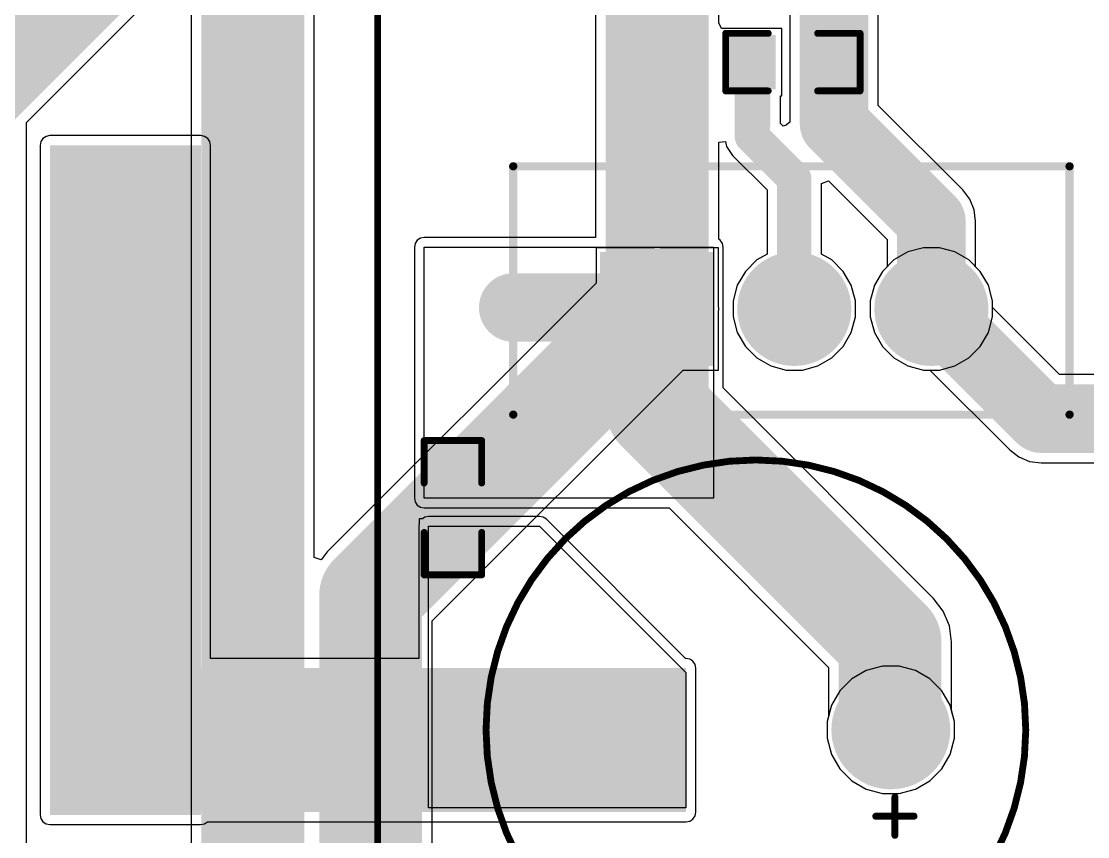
# Model space of a CAD drawing. Header units: millimetres. Extents: x -0.16 to 4.85, y -0.01 to 3.83.
# Drawn here: x 1.885 to 2.663, y 2.566 to 3.161 of the extents above; entities that cross this region are included whole.
import ezdxf

# ---------------------------------------------------------------- set-up
doc = ezdxf.new("R2010")
doc.units = ezdxf.units.MM
doc.header["$MEASUREMENT"] = 0
for name, color, linetype in [('BottomLayer', 5, 'Continuous'), ('BottomSolder', 6, 'Continuous'), ('MultiLayer', 9, 'Continuous'), ('PadHoleLayer', 156, 'Continuous'), ('TopLayer', 1, 'Continuous'), ('TopOverlay', 2, 'Continuous'), ('TopPaste', 8, 'Continuous'), ('TopSolder', 216, 'Continuous')]:
    doc.layers.add(name, color=color, linetype=linetype)

# ---------------------------------------------------------------- blocks, each defined once
blk = doc.blocks.new('TO_220_14')
at = {"layer": 'BottomLayer'}
blk.add_hatch(color=5, dxfattribs=at).paths.add_polyline_path([(-0.1376, 0.0376), (-0.0624, 0.0376), (-0.0624, -0.0376), (-0.1376, -0.0376)])
h = blk.add_hatch(color=5, dxfattribs=at)
edge = h.paths.add_edge_path()
edge.add_arc((0, 0), 0.0376, 0, 360)
h = blk.add_hatch(color=5, dxfattribs=at)
edge = h.paths.add_edge_path()
edge.add_arc((0.1, 0), 0.0376, 0, 360)
at = {"layer": 'BottomSolder'}
blk.add_hatch(color=6, dxfattribs=at).paths.add_polyline_path([(-0.1416, 0.0416), (-0.0584, 0.0416), (-0.0584, -0.0416), (-0.1416, -0.0416)])
h = blk.add_hatch(color=6, dxfattribs=at)
edge = h.paths.add_edge_path()
edge.add_arc((0, 0), 0.0416, 0, 360)
h = blk.add_hatch(color=6, dxfattribs=at)
edge = h.paths.add_edge_path()
edge.add_arc((0.1, 0), 0.0416, 0, 360)
at = {"layer": 'MultiLayer'}
blk.add_hatch(color=9, dxfattribs=at).paths.add_polyline_path([(-0.1376, 0.0376), (-0.0624, 0.0376), (-0.0624, -0.0376), (-0.1376, -0.0376)])
h = blk.add_hatch(color=9, dxfattribs=at)
edge = h.paths.add_edge_path()
edge.add_arc((0, 0), 0.0376, 0, 360)
h = blk.add_hatch(color=9, dxfattribs=at)
edge = h.paths.add_edge_path()
edge.add_arc((0.1, 0), 0.0376, 0, 360)
at = {"layer": 'PadHoleLayer'}
h = blk.add_hatch(color=156, dxfattribs=at)
edge = h.paths.add_edge_path()
edge.add_arc((-0.1, 0), 0.025, 0, 360)
h = blk.add_hatch(color=156, dxfattribs=at)
edge = h.paths.add_edge_path()
edge.add_arc((0, 0), 0.025, 0, 360)
h = blk.add_hatch(color=156, dxfattribs=at)
edge = h.paths.add_edge_path()
edge.add_arc((0.1, 0), 0.025, 0, 360)
at = {"layer": 'TopLayer'}
blk.add_hatch(color=1, dxfattribs=at).paths.add_polyline_path([(-0.1376, 0.0376), (-0.0624, 0.0376), (-0.0624, -0.0376), (-0.1376, -0.0376)])
h = blk.add_hatch(color=1, dxfattribs=at)
edge = h.paths.add_edge_path()
edge.add_arc((0, 0), 0.0376, 0, 360)
h = blk.add_hatch(color=1, dxfattribs=at)
edge = h.paths.add_edge_path()
edge.add_arc((0.1, 0), 0.0376, 0, 360)
at = {"layer": 'TopSolder'}
blk.add_hatch(color=216, dxfattribs=at).paths.add_polyline_path([(-0.1416, 0.0416), (-0.0584, 0.0416), (-0.0584, -0.0416), (-0.1416, -0.0416)])
h = blk.add_hatch(color=216, dxfattribs=at)
edge = h.paths.add_edge_path()
edge.add_arc((0, 0), 0.0416, 0, 360)
h = blk.add_hatch(color=216, dxfattribs=at)
edge = h.paths.add_edge_path()
edge.add_arc((0.1, 0), 0.0416, 0, 360)
at = {"layer": 'TopOverlay'}
for points, const_width in [([(-0.205, 0.10402), (0.20079, 0.10402)], 0.006), ([(-0.205, -0.07709), (-0.205, 0.10402)], 0.006), ([(0.20079, -0.07709), (0.20079, 0.10402)], 0.006), ([(-0.205, -0.07709), (0.20079, -0.07709)], 0.006), ([(-0.11, -0.095), (-0.105, -0.09)], 0.01969), ([(-0.11, -0.095), (-0.1, -0.095)], 0.01969), ([(-0.105, -0.09), (-0.1, -0.095)], 0.01969)]:
    blk.add_lwpolyline(points, dxfattribs=dict(at, const_width=const_width))
for points, const_width in [([(-0.2065, 0.10402, 1), (-0.2035, 0.10402, 1)], 0.003), ([(-0.2065, 0.10402, 1), (-0.2035, 0.10402, 1)], 0.003), ([(0.19929, 0.10402, 1), (0.20229, 0.10402, 1)], 0.003), ([(0.19929, 0.10402, 1), (0.20229, 0.10402, 1)], 0.003), ([(-0.2065, -0.07709, 1), (-0.2035, -0.07709, 1)], 0.003), ([(-0.2065, -0.07709, 1), (-0.2035, -0.07709, 1)], 0.003), ([(0.19929, -0.07709, 1), (0.20229, -0.07709, 1)], 0.003), ([(0.19929, -0.07709, 1), (0.20229, -0.07709, 1)], 0.003), ([(-0.11492, -0.095, 1), (-0.10508, -0.095, 1)], 0.00984), ([(-0.11492, -0.095, 1), (-0.10508, -0.095, 1)], 0.00984), ([(-0.10992, -0.09, 1), (-0.10008, -0.09, 1)], 0.00984), ([(-0.10992, -0.09, 1), (-0.10008, -0.09, 1)], 0.00984), ([(-0.10492, -0.095, 1), (-0.09508, -0.095, 1)], 0.00984), ([(-0.10492, -0.095, 1), (-0.09508, -0.095, 1)], 0.00984)]:
    blk.add_lwpolyline(points, format="xyb", close=True, dxfattribs=dict(at, const_width=const_width))
blk = doc.blocks.new('PE3817_M_12V_0V_12V_15')
at = {"layer": 'BottomLayer'}
h = blk.add_hatch(color=5, dxfattribs=at)
edge = h.paths.add_edge_path()
edge.add_arc((0.49213, 0.19685), 0.03543, 0, 360)
h = blk.add_hatch(color=5, dxfattribs=at)
edge = h.paths.add_edge_path()
edge.add_arc((0.49213, -0.19685), 0.03543, 0, 360)
at = {"layer": 'BottomSolder'}
h = blk.add_hatch(color=6, dxfattribs=at)
edge = h.paths.add_edge_path()
edge.add_arc((0.49213, 0.19685), 0.03943, 0, 360)
h = blk.add_hatch(color=6, dxfattribs=at)
edge = h.paths.add_edge_path()
edge.add_arc((0.49213, -0.19685), 0.03943, 0, 360)
at = {"layer": 'MultiLayer'}
h = blk.add_hatch(color=9, dxfattribs=at)
edge = h.paths.add_edge_path()
edge.add_arc((0.49213, 0.19685), 0.03543, 0, 360)
h = blk.add_hatch(color=9, dxfattribs=at)
edge = h.paths.add_edge_path()
edge.add_arc((0.49213, -0.19685), 0.03543, 0, 360)
at = {"layer": 'PadHoleLayer'}
h = blk.add_hatch(color=156, dxfattribs=at)
edge = h.paths.add_edge_path()
edge.add_arc((0.49213, 0.19685), 0.01969, 0, 360)
h = blk.add_hatch(color=156, dxfattribs=at)
edge = h.paths.add_edge_path()
edge.add_arc((0.49213, -0.19685), 0.01969, 0, 360)
at = {"layer": 'TopLayer'}
h = blk.add_hatch(color=1, dxfattribs=at)
edge = h.paths.add_edge_path()
edge.add_arc((0.49213, 0.19685), 0.03543, 0, 360)
h = blk.add_hatch(color=1, dxfattribs=at)
edge = h.paths.add_edge_path()
edge.add_arc((0.49213, -0.19685), 0.03543, 0, 360)
at = {"layer": 'TopSolder'}
h = blk.add_hatch(color=216, dxfattribs=at)
edge = h.paths.add_edge_path()
edge.add_arc((0.49213, 0.19685), 0.03943, 0, 360)
h = blk.add_hatch(color=216, dxfattribs=at)
edge = h.paths.add_edge_path()
edge.add_arc((0.49213, -0.19685), 0.03943, 0, 360)
at = {"layer": 'TopOverlay', "const_width": 0.005}
blk.add_lwpolyline([(0.68113, -0.80709), (0.68113, 0.80709)], dxfattribs=at)
blk = doc.blocks.new('GR1V471M1013_19')
at = {"layer": 'BottomLayer'}
h = blk.add_hatch(color=5, dxfattribs=at)
edge = h.paths.add_edge_path()
edge.add_arc((-0.09843, 0), 0.03937, 0, 360)
h = blk.add_hatch(color=5, dxfattribs=at)
edge = h.paths.add_edge_path()
edge.add_arc((0.09843, 0), 0.03937, 0, 360)
at = {"layer": 'BottomSolder'}
h = blk.add_hatch(color=6, dxfattribs=at)
edge = h.paths.add_edge_path()
edge.add_arc((-0.09843, 0), 0.04337, 0, 360)
h = blk.add_hatch(color=6, dxfattribs=at)
edge = h.paths.add_edge_path()
edge.add_arc((0.09843, 0), 0.04337, 0, 360)
at = {"layer": 'MultiLayer'}
h = blk.add_hatch(color=9, dxfattribs=at)
edge = h.paths.add_edge_path()
edge.add_arc((-0.09843, 0), 0.03937, 0, 360)
h = blk.add_hatch(color=9, dxfattribs=at)
edge = h.paths.add_edge_path()
edge.add_arc((0.09843, 0), 0.03937, 0, 360)
at = {"layer": 'PadHoleLayer'}
h = blk.add_hatch(color=156, dxfattribs=at)
edge = h.paths.add_edge_path()
edge.add_arc((-0.09843, 0), 0.01969, 0, 360)
h = blk.add_hatch(color=156, dxfattribs=at)
edge = h.paths.add_edge_path()
edge.add_arc((0.09843, 0), 0.01969, 0, 360)
at = {"layer": 'TopLayer'}
h = blk.add_hatch(color=1, dxfattribs=at)
edge = h.paths.add_edge_path()
edge.add_arc((-0.09843, 0), 0.03937, 0, 360)
h = blk.add_hatch(color=1, dxfattribs=at)
edge = h.paths.add_edge_path()
edge.add_arc((0.09843, 0), 0.03937, 0, 360)
at = {"layer": 'TopSolder'}
h = blk.add_hatch(color=216, dxfattribs=at)
edge = h.paths.add_edge_path()
edge.add_arc((-0.09843, 0), 0.04337, 0, 360)
h = blk.add_hatch(color=216, dxfattribs=at)
edge = h.paths.add_edge_path()
edge.add_arc((0.09843, 0), 0.04337, 0, 360)
at = {"layer": 'TopOverlay'}
for points, const_width in [([(0.19685, 0, 1), (-0.19685, 0, 1)], 0.005), ([(-0.10263, 0.07699, 1), (-0.10013, 0.07699, 1)], 0.0025), ([(-0.11663, 0.06299, 1), (-0.11413, 0.06299, 1)], 0.0025), ([(-0.08863, 0.06299, 1), (-0.08613, 0.06299, 1)], 0.0025), ([(-0.10263, 0.04899, 1), (-0.10013, 0.04899, 1)], 0.0025), ([(-0.1981, 0, 1), (-0.1956, 0, 1)], 0.0025), ([(0.1956, 0, 1), (0.1981, 0, 1)], 0.0025)]:
    blk.add_lwpolyline(points, format="xyb", close=True, dxfattribs=dict(at, const_width=const_width))
at = {"layer": 'TopOverlay', "const_width": 0.005}
for points in [[(-0.10138, 0.07699), (-0.10138, 0.04899)], [(-0.08738, 0.06299), (-0.11538, 0.06299)]]:
    blk.add_lwpolyline(points, dxfattribs=at)
blk = doc.blocks.new('CAP_0603_20')
at = {"layer": 'TopLayer'}
for points in [[(-0.015, 0.0175), (-0.015, -0.0175), (-0.045, -0.0175), (-0.045, 0.0175)], [(0.045, 0.0175), (0.045, -0.0175), (0.015, -0.0175), (0.015, 0.0175)]]:
    blk.add_hatch(color=1, dxfattribs=at).paths.add_polyline_path(points)
at = {"layer": 'TopPaste'}
for points in [[(-0.015, 0.0175), (-0.015, -0.0175), (-0.045, -0.0175), (-0.045, 0.0175)], [(0.045, 0.0175), (0.045, -0.0175), (0.015, -0.0175), (0.015, 0.0175)]]:
    blk.add_hatch(color=8, dxfattribs=at).paths.add_polyline_path(points)
at = {"layer": 'TopSolder'}
for points in [[(-0.01264, 0.01986), (-0.01264, -0.01986), (-0.04736, -0.01986), (-0.04736, 0.01986)], [(0.04736, 0.01986), (0.04736, -0.01986), (0.01264, -0.01986), (0.01264, 0.01986)]]:
    blk.add_hatch(color=216, dxfattribs=at).paths.add_polyline_path(points)
at = {"layer": 'TopOverlay', "const_width": 0.005}
for points in [[(-0.049, 0.021), (-0.049, -0.021)], [(-0.049, 0.021), (-0.018, 0.021)], [(0.018, 0.021), (0.049, 0.021)], [(0.049, 0.021), (0.049, -0.021)], [(-0.049, -0.021), (-0.018, -0.021)], [(0.018, -0.021), (0.049, -0.021)]]:
    blk.add_lwpolyline(points, dxfattribs=at)
at = {"layer": 'TopOverlay', "const_width": 0.0025}
for points in [[(-0.05025, 0.021, 1), (-0.04775, 0.021, 1)], [(-0.05025, 0.021, 1), (-0.04775, 0.021, 1)], [(-0.01925, 0.021, 1), (-0.01675, 0.021, 1)], [(0.01675, 0.021, 1), (0.01925, 0.021, 1)], [(0.04775, 0.021, 1), (0.05025, 0.021, 1)], [(0.04775, 0.021, 1), (0.05025, 0.021, 1)], [(-0.05025, -0.021, 1), (-0.04775, -0.021, 1)], [(-0.05025, -0.021, 1), (-0.04775, -0.021, 1)], [(-0.01925, -0.021, 1), (-0.01675, -0.021, 1)], [(0.01675, -0.021, 1), (0.01925, -0.021, 1)], [(0.04775, -0.021, 1), (0.05025, -0.021, 1)], [(0.04775, -0.021, 1), (0.05025, -0.021, 1)]]:
    blk.add_lwpolyline(points, format="xyb", close=True, dxfattribs=at)
blk = doc.blocks.new('CAP_0603_21')
at = {"layer": 'TopLayer'}
for points in [[(-0.015, 0.0175), (-0.015, -0.0175), (-0.045, -0.0175), (-0.045, 0.0175)], [(0.045, 0.0175), (0.045, -0.0175), (0.015, -0.0175), (0.015, 0.0175)]]:
    blk.add_hatch(color=1, dxfattribs=at).paths.add_polyline_path(points)
at = {"layer": 'TopPaste'}
for points in [[(-0.015, 0.0175), (-0.015, -0.0175), (-0.045, -0.0175), (-0.045, 0.0175)], [(0.045, 0.0175), (0.045, -0.0175), (0.015, -0.0175), (0.015, 0.0175)]]:
    blk.add_hatch(color=8, dxfattribs=at).paths.add_polyline_path(points)
at = {"layer": 'TopSolder'}
for points in [[(-0.01264, 0.01986), (-0.01264, -0.01986), (-0.04736, -0.01986), (-0.04736, 0.01986)], [(0.04736, 0.01986), (0.04736, -0.01986), (0.01264, -0.01986), (0.01264, 0.01986)]]:
    blk.add_hatch(color=216, dxfattribs=at).paths.add_polyline_path(points)
at = {"layer": 'TopOverlay', "const_width": 0.005}
for points in [[(-0.049, 0.021), (-0.049, -0.021)], [(-0.018, 0.021), (-0.049, 0.021)], [(0.049, 0.021), (0.018, 0.021)], [(0.049, 0.021), (0.049, -0.021)], [(-0.018, -0.021), (-0.049, -0.021)], [(0.049, -0.021), (0.018, -0.021)]]:
    blk.add_lwpolyline(points, dxfattribs=at)
at = {"layer": 'TopOverlay', "const_width": 0.0025}
for points in [[(-0.05025, 0.021, 1), (-0.04775, 0.021, 1)], [(-0.05025, 0.021, 1), (-0.04775, 0.021, 1)], [(-0.01925, 0.021, 1), (-0.01675, 0.021, 1)], [(0.01675, 0.021, 1), (0.01925, 0.021, 1)], [(0.04775, 0.021, 1), (0.05025, 0.021, 1)], [(0.04775, 0.021, 1), (0.05025, 0.021, 1)], [(-0.05025, -0.021, 1), (-0.04775, -0.021, 1)], [(-0.05025, -0.021, 1), (-0.04775, -0.021, 1)], [(-0.01925, -0.021, 1), (-0.01675, -0.021, 1)], [(0.01675, -0.021, 1), (0.01925, -0.021, 1)], [(0.04775, -0.021, 1), (0.05025, -0.021, 1)], [(0.04775, -0.021, 1), (0.05025, -0.021, 1)]]:
    blk.add_lwpolyline(points, format="xyb", close=True, dxfattribs=at)

msp = doc.modelspace()

# ---------------------------------------------------------------- hatches: boundary and pattern name
at = {"layer": 'TopLayer'}
for points in [[(2.01613, 3.07028), (1.906, 3.07028), (1.906, 2.582), (2.01613, 2.582)], [(2.37, 2.584), (2.37, 2.689), (1.907, 2.689), (1.907, 2.584)]]:
    msp.add_hatch(color=1, dxfattribs=at).paths.add_polyline_path(points)

# ---------------------------------------------------------------- linework, layer by layer
at = {"layer": 'BottomLayer'}
for p, q in [((2.00912, 3.373), (2.00912, 2.54676)), ((2.09888, 2.76973), (2.09888, 3.35441)), ((1.88888, 3.08698), (1.98786, 3.18596)), ((1.88888, 0.34576), (1.88888, 3.08698)), ((2.34683, 2.9956), (2.3044, 2.9956)), ((2.3044, 2.9956), (2.3044, 2.96988)), ((2.349, 2.99588), (2.34683, 2.9956)), ((2.35117, 2.9956), (2.349, 2.99588)), ((2.3936, 2.9956), (2.35117, 2.9956)), ((2.3936, 2.95317), (2.3936, 2.9956)), ((2.54313, 2.9956), (2.53179, 2.99256)), ((2.55487, 2.9956), (2.54313, 2.9956)), ((2.56621, 2.99256), (2.55487, 2.9956)), ((2.53179, 2.99256), (2.52162, 2.98669)), ((2.57638, 2.98669), (2.56621, 2.99256)), ((2.52162, 2.98669), (2.51331, 2.97838)), ((2.58469, 2.97838), (2.57638, 2.98669)), ((2.51331, 2.97838), (2.50744, 2.96821)), ((2.59056, 2.96821), (2.58469, 2.97838)), ((2.3044, 2.96988), (2.10826, 2.77374)), ((2.50744, 2.96821), (2.5044, 2.95687)), ((2.5936, 2.95687), (2.59056, 2.96821)), ((2.5044, 2.95687), (2.5044, 2.94513)), ((2.5936, 2.94513), (2.5936, 2.95687)), ((2.39388, 2.951), (2.3936, 2.95317)), ((2.3936, 2.94883), (2.39388, 2.951)), ((2.3936, 2.9064), (2.3936, 2.94883)), ((2.5044, 2.94513), (2.50744, 2.93379)), ((2.59056, 2.93379), (2.5936, 2.94513)), ((2.50744, 2.93379), (2.51331, 2.92362)), ((2.58469, 2.92362), (2.59056, 2.93379)), ((2.51331, 2.92362), (2.52162, 2.91531)), ((2.57638, 2.91531), (2.58469, 2.92362)), ((2.52162, 2.91531), (2.53179, 2.90944)), ((2.53179, 2.90944), (2.54313, 2.9064)), ((2.55487, 2.9064), (2.56621, 2.90944)), ((2.56621, 2.90944), (2.57638, 2.91531)), ((2.18488, 2.72341), (2.36788, 2.9064)), ((2.36788, 2.9064), (2.3936, 2.9064)), ((2.54313, 2.9064), (2.55487, 2.9064)), ((2.10388, 2.76803), (2.09888, 2.76973)), ((2.10826, 2.77374), (2.10388, 2.76803)), ((2.18488, 2.41635), (2.18488, 2.72341)), ((2.50153, 2.68721), (2.49095, 2.68111)), ((2.51332, 2.69037), (2.50153, 2.68721)), ((2.52553, 2.69037), (2.51332, 2.69037)), ((2.53732, 2.68721), (2.52553, 2.69037)), ((2.5479, 2.68111), (2.53732, 2.68721)), ((2.49095, 2.68111), (2.48232, 2.67247)), ((2.55653, 2.67247), (2.5479, 2.68111)), ((2.48232, 2.67247), (2.47622, 2.6619)), ((2.56264, 2.6619), (2.55653, 2.67247)), ((2.47622, 2.6619), (2.47306, 2.6501)), ((2.5658, 2.6501), (2.56264, 2.6619)), ((2.47306, 2.6501), (2.47306, 2.6379)), ((2.5658, 2.6379), (2.5658, 2.6501)), ((2.47306, 2.6379), (2.47622, 2.6261)), ((2.56264, 2.6261), (2.5658, 2.6379)), ((2.47622, 2.6261), (2.48232, 2.61553)), ((2.55653, 2.61553), (2.56264, 2.6261)), ((2.48232, 2.61553), (2.49095, 2.60689)), ((2.5479, 2.60689), (2.55653, 2.61553)), ((2.49095, 2.60689), (2.50153, 2.60079)), ((2.53732, 2.60079), (2.5479, 2.60689)), ((2.50153, 2.60079), (2.51332, 2.59763)), ((2.52553, 2.59763), (2.53732, 2.60079)), ((2.51332, 2.59763), (2.52553, 2.59763))]:
    msp.add_line(p, q, dxfattribs=at)
at = {"layer": 'BottomLayer', "const_width": 0.075}
for points in [[(2.054, 2.52817), (2.054, 3.373)], [(1.844, 3.10557), (1.95613, 3.2177)], [(2.14, 2.742), (2.349, 2.951)], [(2.14, 1.76924), (2.14, 2.742)]]:
    msp.add_lwpolyline(points, dxfattribs=at)
at = {"layer": 'BottomLayer', "const_width": 0.0375}
for points in [[(2.33025, 2.951, 1), (2.36775, 2.951, 1)], [(2.12125, 2.742, 1), (2.15875, 2.742, 1)], [(2.12125, 2.742, 1), (2.15875, 2.742, 1)]]:
    msp.add_lwpolyline(points, format="xyb", close=True, dxfattribs=at)
at = {"layer": 'TopLayer'}
for p, q in [((2.39388, 3.15962), (2.39388, 3.2728)), ((2.30412, 3.25421), (2.30412, 3.00314)), ((2.44572, 3.194), (2.44572, 3.131)), ((2.51028, 3.131), (2.51028, 3.18063)), ((2.396, 3.1555), (2.39388, 3.15962)), ((2.39888, 3.1555), (2.396, 3.1555)), ((2.44, 3.1555), (2.39888, 3.1555)), ((2.44, 3.1065), (2.44, 3.1555)), ((2.44572, 3.131), (2.44572, 3.0872)), ((2.51028, 3.09937), (2.51028, 3.131)), ((2.43888, 3.08624), (2.43888, 3.1065)), ((2.43888, 3.1065), (2.44, 3.1065)), ((2.57182, 3.03782), (2.51028, 3.09937)), ((2.44089, 3.08441), (2.43888, 3.08624)), ((2.44304, 3.08495), (2.44089, 3.08441)), ((2.44572, 3.0872), (2.44304, 3.08495)), ((1.89941, 3.07301), (1.89886, 3.07028)), ((1.90095, 3.07532), (1.89941, 3.07301)), ((1.90327, 3.07687), (1.90095, 3.07532)), ((1.906, 3.07741), (1.90327, 3.07687)), ((2.01613, 3.07741), (1.906, 3.07741)), ((2.01886, 3.07687), (2.01613, 3.07741)), ((2.02117, 3.07532), (2.01886, 3.07687)), ((2.02272, 3.07301), (2.02117, 3.07532)), ((2.02326, 3.07028), (2.02272, 3.07301)), ((2.39388, 3.07266), (2.39888, 3.07315)), ((2.39388, 3.00182), (2.39388, 3.07266)), ((2.39888, 3.07315), (2.39963, 3.06939)), ((1.89886, 3.07028), (1.89886, 2.582)), ((2.02326, 2.69614), (2.02326, 3.07028)), ((2.39963, 3.06939), (2.40394, 3.06294)), ((2.40394, 3.06294), (2.42912, 3.03776)), ((2.46888, 3.0424), (2.47388, 3.04447)), ((2.46888, 2.99102), (2.46888, 3.0424)), ((2.47388, 3.04447), (2.51672, 3.00163)), ((2.42912, 3.03776), (2.42912, 2.99102)), ((2.57695, 3.03114), (2.57182, 3.03782)), ((2.58018, 3.02335), (2.57695, 3.03114)), ((2.58128, 3.015), (2.58018, 3.02335)), ((2.58128, 2.9818), (2.58128, 3.015)), ((2.17627, 3.00259), (2.17395, 3.00105)), ((2.179, 3.00314), (2.17627, 3.00259)), ((2.30412, 3.00314), (2.179, 3.00314)), ((2.17241, 2.99873), (2.17186, 2.996)), ((2.17186, 2.996), (2.17186, 2.813)), ((2.17395, 3.00105), (2.17241, 2.99873)), ((2.179, 2.813), (2.179, 2.996)), ((2.179, 2.996), (2.39, 2.996)), ((2.39, 2.996), (2.39, 2.813)), ((2.39505, 3.00105), (2.39388, 3.00182)), ((2.39659, 2.99873), (2.39505, 3.00105)), ((2.39714, 2.996), (2.39659, 2.99873)), ((2.39714, 2.89334), (2.39714, 2.996)), ((2.51672, 3.00163), (2.51672, 2.9818)), ((2.42912, 2.99102), (2.42162, 2.98669)), ((2.47638, 2.98669), (2.46888, 2.99102)), ((2.42162, 2.98669), (2.41331, 2.97838)), ((2.48469, 2.97838), (2.47638, 2.98669)), ((2.51672, 2.9818), (2.51331, 2.97838)), ((2.58469, 2.97838), (2.58128, 2.9818)), ((2.41331, 2.97838), (2.40744, 2.96821)), ((2.49056, 2.96821), (2.48469, 2.97838)), ((2.51331, 2.97838), (2.50744, 2.96821)), ((2.59056, 2.96821), (2.58469, 2.97838)), ((2.40744, 2.96821), (2.4044, 2.95687)), ((2.4936, 2.95687), (2.49056, 2.96821)), ((2.50744, 2.96821), (2.5044, 2.95687)), ((2.5936, 2.95687), (2.59056, 2.96821)), ((2.4044, 2.95687), (2.4044, 2.94513)), ((2.4936, 2.94513), (2.4936, 2.95687)), ((2.5044, 2.95687), (2.5044, 2.94513)), ((2.5936, 2.95205), (2.5936, 2.95687)), ((2.64237, 2.90328), (2.5936, 2.95205)), ((2.4044, 2.94513), (2.40744, 2.93379)), ((2.49056, 2.93379), (2.4936, 2.94513)), ((2.5044, 2.94513), (2.50744, 2.93379)), ((2.40744, 2.93379), (2.41331, 2.92362)), ((2.48469, 2.92362), (2.49056, 2.93379)), ((2.50744, 2.93379), (2.51331, 2.92362)), ((2.41331, 2.92362), (2.42162, 2.91531)), ((2.47638, 2.91531), (2.48469, 2.92362)), ((2.51331, 2.92362), (2.52162, 2.91531)), ((2.42162, 2.91531), (2.43179, 2.90944)), ((2.43179, 2.90944), (2.44313, 2.9064)), ((2.45487, 2.9064), (2.46621, 2.90944)), ((2.46621, 2.90944), (2.47638, 2.91531)), ((2.52162, 2.91531), (2.53179, 2.90944)), ((2.53179, 2.90944), (2.54313, 2.9064)), ((2.44313, 2.9064), (2.45487, 2.9064)), ((2.54313, 2.9064), (2.54795, 2.9064)), ((2.54795, 2.9064), (2.60618, 2.84818)), ((2.697, 2.90328), (2.64237, 2.90328)), ((2.55056, 2.73991), (2.39714, 2.89334)), ((2.60618, 2.84818), (2.61286, 2.84305)), ((2.61286, 2.84305), (2.62065, 2.83982)), ((2.62065, 2.83982), (2.629, 2.83872)), ((2.629, 2.83872), (2.67202, 2.83872)), ((2.17186, 2.813), (2.17241, 2.81027)), ((2.17241, 2.81027), (2.17395, 2.80795)), ((2.17395, 2.80795), (2.17627, 2.80641)), ((2.39, 2.813), (2.179, 2.813)), ((2.17627, 2.80641), (2.179, 2.80586)), ((2.179, 2.80586), (2.35766, 2.80586)), ((2.35766, 2.80586), (2.47394, 2.68958)), ((2.1755, 2.79472), (2.17506, 2.79252)), ((2.17506, 2.79252), (2.17506, 2.69614)), ((2.1778, 2.798), (2.1755, 2.798)), ((2.1755, 2.798), (2.1755, 2.79472)), ((2.17947, 2.79912), (2.1778, 2.798)), ((2.1822, 2.79966), (2.17947, 2.79912)), ((2.2632, 2.79966), (2.1822, 2.79966)), ((2.1822, 2.587), (2.1822, 2.79252)), ((2.1822, 2.79252), (2.2632, 2.79252)), ((2.26593, 2.79912), (2.2632, 2.79966)), ((2.2632, 2.79252), (2.37, 2.68572)), ((2.26825, 2.79757), (2.26593, 2.79912)), ((2.36968, 2.69614), (2.26825, 2.79757)), ((2.55769, 2.73062), (2.55056, 2.73991)), ((2.56218, 2.71979), (2.55769, 2.73062)), ((2.56371, 2.70818), (2.56218, 2.71979)), ((2.56371, 2.65789), (2.56371, 2.70818)), ((2.17506, 2.69614), (2.02326, 2.69614)), ((2.37, 2.69614), (2.36968, 2.69614)), ((2.37273, 2.69559), (2.37, 2.69614)), ((2.37505, 2.69405), (2.37273, 2.69559)), ((2.37659, 2.69173), (2.37505, 2.69405)), ((2.37714, 2.689), (2.37659, 2.69173)), ((2.37, 2.68572), (2.37, 2.587)), ((2.37714, 2.68572), (2.37714, 2.689)), ((2.37714, 2.587), (2.37714, 2.68572)), ((2.37714, 2.68572), (2.37714, 2.68572)), ((2.47394, 2.68958), (2.47394, 2.65341)), ((2.47394, 2.65341), (2.47306, 2.6501)), ((2.5658, 2.6501), (2.56371, 2.65789)), ((2.47306, 2.6501), (2.47306, 2.6379)), ((2.5658, 2.6379), (2.5658, 2.6501)), ((2.47306, 2.6379), (2.47622, 2.6261)), ((2.56264, 2.6261), (2.5658, 2.6379)), ((2.47622, 2.6261), (2.48232, 2.61553)), ((2.55653, 2.61553), (2.56264, 2.6261)), ((2.48232, 2.61553), (2.49095, 2.60689)), ((2.5479, 2.60689), (2.55653, 2.61553)), ((2.49095, 2.60689), (2.50153, 2.60079)), ((2.53732, 2.60079), (2.5479, 2.60689)), ((2.50153, 2.60079), (2.51332, 2.59763)), ((2.52553, 2.59763), (2.53732, 2.60079)), ((2.51332, 2.59763), (2.52553, 2.59763)), ((2.37, 2.587), (2.1822, 2.587)), ((2.37659, 2.58127), (2.37714, 2.584)), ((2.37714, 2.584), (2.37714, 2.587)), ((2.37714, 2.587), (2.37714, 2.587)), ((1.89886, 2.582), (1.89941, 2.57927)), ((1.89941, 2.57927), (1.90095, 2.57695)), ((1.90095, 2.57695), (1.90327, 2.57541)), ((1.90327, 2.57541), (1.906, 2.57486)), ((1.906, 2.57486), (2.01613, 2.57486)), ((2.01613, 2.57486), (2.01886, 2.57541)), ((2.01886, 2.57541), (2.02104, 2.57686)), ((2.02104, 2.57686), (2.37, 2.57686)), ((2.37, 2.57686), (2.37273, 2.57741)), ((2.37273, 2.57741), (2.37505, 2.57895)), ((2.37505, 2.57895), (2.37659, 2.58127))]:
    msp.add_line(p, q, dxfattribs=at)
for points, const_width in [([(2.349, 2.951), (2.349, 3.2728)], 0.075), ([(2.478, 3.131), (2.478, 3.194)], 0.05), ([(2.478, 3.086), (2.478, 3.131)], 0.05), ([(2.418, 3.077), (2.418, 3.131)], 0.025), ([(2.419, 3.08529), (2.419, 3.13529)], 0.025), ([(2.478, 3.086), (2.549, 3.015)], 0.05), ([(2.418, 3.077), (2.449, 3.046)], 0.025), ([(2.449, 2.951), (2.449, 3.046)], 0.025), ([(2.549, 2.951), (2.549, 3.015)], 0.05), ([(2.349, 2.951), (2.3491, 2.9509)], 0.075), ([(2.3491, 2.8779), (2.3491, 2.9509)], 0.075), ([(2.244, 2.952), (2.348, 2.952)], 0.05), ([(2.549, 2.951), (2.629, 2.871)], 0.05), ([(2.348, 2.952), (2.349, 2.951)], 0.025), ([(2.3491, 2.8779), (2.51882, 2.70818)], 0.075), ([(2.629, 2.871), (2.697, 2.871)], 0.05), ([(2.51882, 2.6446), (2.51882, 2.70818)], 0.075), ([(2.51882, 2.6446), (2.51943, 2.644)], 0.075)]:
    msp.add_lwpolyline(points, dxfattribs=dict(at, const_width=const_width))
for points, const_width in [([(2.4655, 3.131, 1), (2.4905, 3.131, 1)], 0.025), ([(2.4655, 3.131, 1), (2.4905, 3.131, 1)], 0.025), ([(2.41175, 3.131, 1), (2.42425, 3.131, 1)], 0.0125), ([(2.41275, 3.13529, 1), (2.42525, 3.13529, 1)], 0.0125), ([(2.4655, 3.086, 1), (2.4905, 3.086, 1)], 0.025), ([(2.4655, 3.086, 1), (2.4905, 3.086, 1)], 0.025), ([(2.41275, 3.08529, 1), (2.42525, 3.08529, 1)], 0.0125), ([(2.41175, 3.077, 1), (2.42425, 3.077, 1)], 0.0125), ([(2.41175, 3.077, 1), (2.42425, 3.077, 1)], 0.0125), ([(2.44275, 3.046, 1), (2.45525, 3.046, 1)], 0.0125), ([(2.44275, 3.046, 1), (2.45525, 3.046, 1)], 0.0125), ([(2.5365, 3.015, 1), (2.5615, 3.015, 1)], 0.025), ([(2.5365, 3.015, 1), (2.5615, 3.015, 1)], 0.025), ([(2.33025, 2.951, 1), (2.36775, 2.951, 1)], 0.0375), ([(2.33025, 2.951, 1), (2.36775, 2.951, 1)], 0.0375), ([(2.33035, 2.9509, 1), (2.36785, 2.9509, 1)], 0.0375), ([(2.33035, 2.9509, 1), (2.36785, 2.9509, 1)], 0.0375), ([(2.2315, 2.952, 1), (2.2565, 2.952, 1)], 0.025), ([(2.3355, 2.952, 1), (2.3605, 2.952, 1)], 0.025), ([(2.5365, 2.951, 1), (2.5615, 2.951, 1)], 0.025), ([(2.5365, 2.951, 1), (2.5615, 2.951, 1)], 0.025), ([(2.34175, 2.952, 1), (2.35425, 2.952, 1)], 0.0125), ([(2.34275, 2.951, 1), (2.35525, 2.951, 1)], 0.0125), ([(2.44275, 2.951, 1), (2.45525, 2.951, 1)], 0.0125), ([(2.33035, 2.8779, 1), (2.36785, 2.8779, 1)], 0.0375), ([(2.33035, 2.8779, 1), (2.36785, 2.8779, 1)], 0.0375), ([(2.6165, 2.871, 1), (2.6415, 2.871, 1)], 0.025), ([(2.6165, 2.871, 1), (2.6415, 2.871, 1)], 0.025), ([(2.50007, 2.70818, 1), (2.53757, 2.70818, 1)], 0.0375), ([(2.50007, 2.70818, 1), (2.53757, 2.70818, 1)], 0.0375), ([(2.50007, 2.6446, 1), (2.53757, 2.6446, 1)], 0.0375), ([(2.50007, 2.6446, 1), (2.53757, 2.6446, 1)], 0.0375), ([(2.50068, 2.644, 1), (2.53818, 2.644, 1)], 0.0375)]:
    msp.add_lwpolyline(points, format="xyb", close=True, dxfattribs=dict(at, const_width=const_width))

# ---------------------------------------------------------------- block references
for name, p in [('PE3817_M_12V_0V_12V_15', (1.464, 2.824)), ('TO_220_14', (2.449, 2.951))]:
    msp.add_blockref(name, p)
for name, p, rotation in [('CAP_0603_21', (2.448, 3.131), 180), ('CAP_0603_20', (2.2, 2.806), 90), ('GR1V471M1013_19', (2.421, 2.644), 180)]:
    msp.add_blockref(name, p, dxfattribs=dict(rotation=rotation))

doc.saveas('drawing.dxf')
